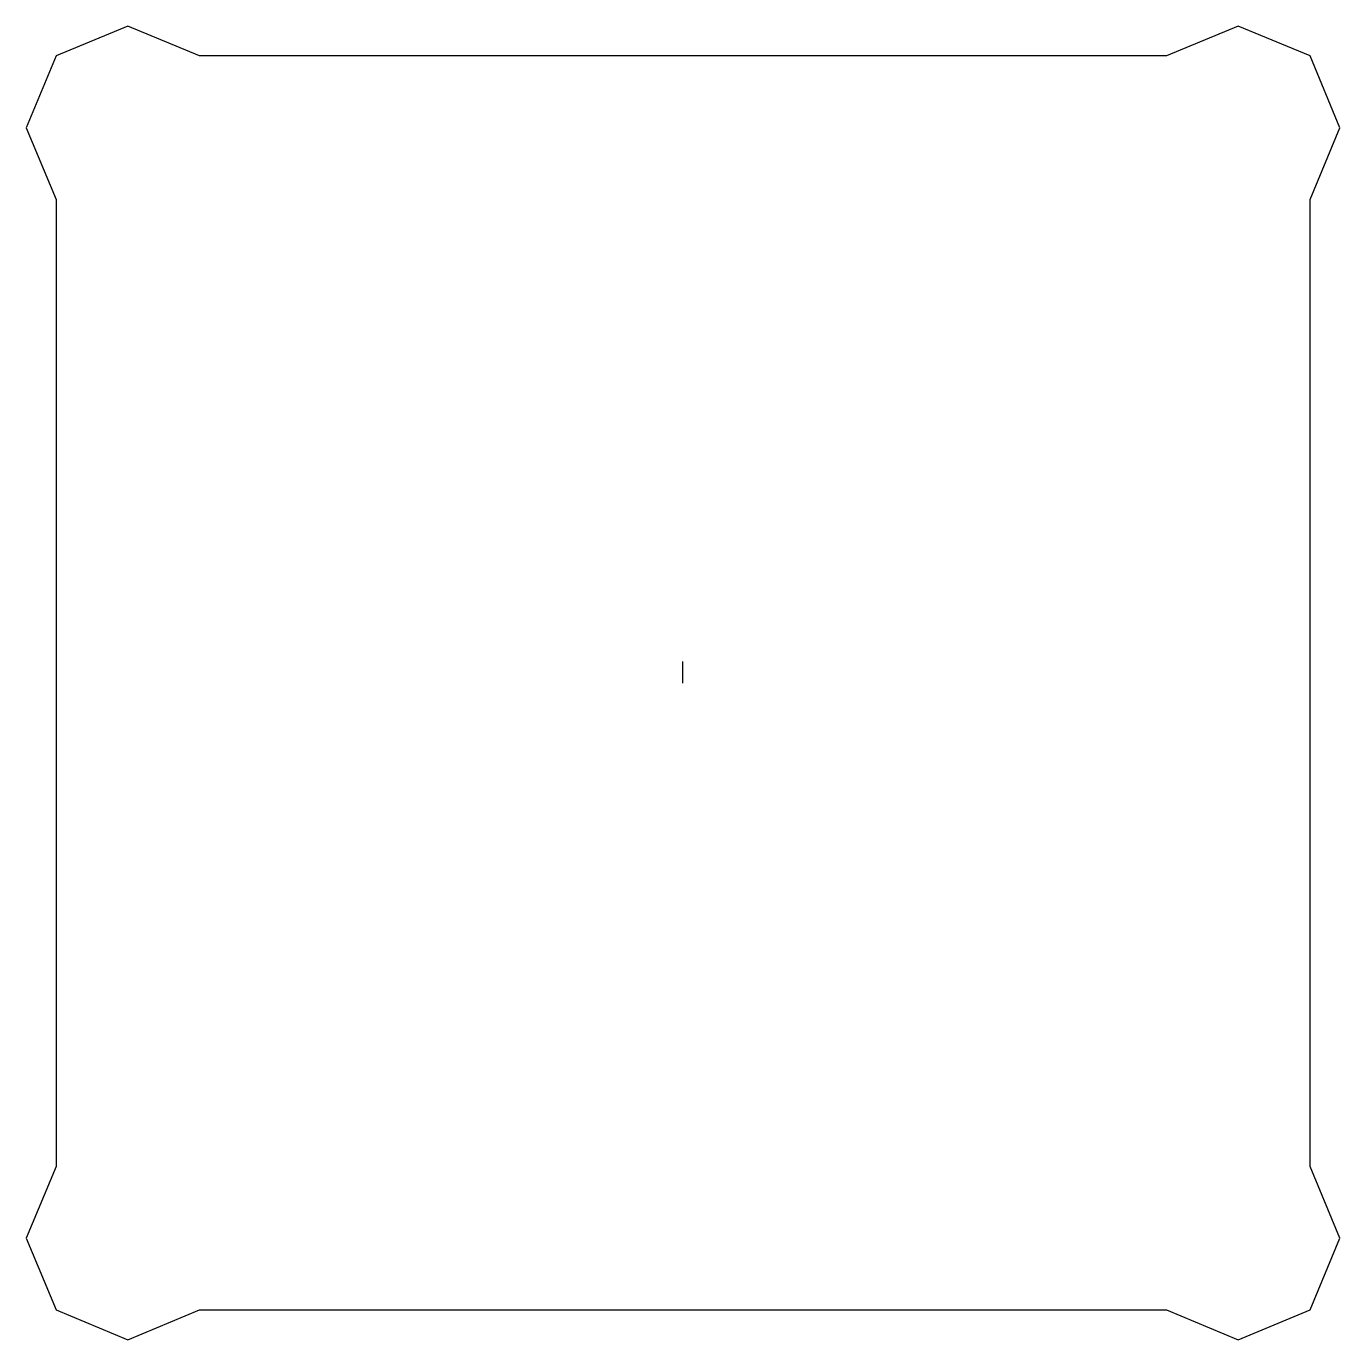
# Model space of a CAD drawing. Extents: x 1 to 60.1, y -61.9 to -2.7.
import ezdxf

# ---------------------------------------------------------------- set-up
doc = ezdxf.new("R2010")
doc.units = 0
doc.layers.add('DEFAULT', color=18, linetype='CONTINUOUS')

msp = doc.modelspace()

# ---------------------------------------------------------------- linework, layer by layer
at = {"layer": 'DEFAULT'}
msp.add_line((30.552, -32.297), (30.552, -31.326), dxfattribs=at)
msp.add_lwpolyline([(52.32, -60.529), (55.552, -61.868), (58.785, -60.529), (60.124, -57.297), (58.785, -54.064), (58.785, -10.529), (60.124, -7.297), (58.785, -4.064), (55.552, -2.725), (52.32, -4.064), (8.785, -4.064), (5.552, -2.725), (2.32, -4.064), (0.981, -7.297), (2.32, -10.529), (2.32, -54.064), (0.981, -57.297), (2.32, -60.529), (5.552, -61.868), (8.785, -60.529)], close=True, dxfattribs=at)

doc.saveas('drawing.dxf')
